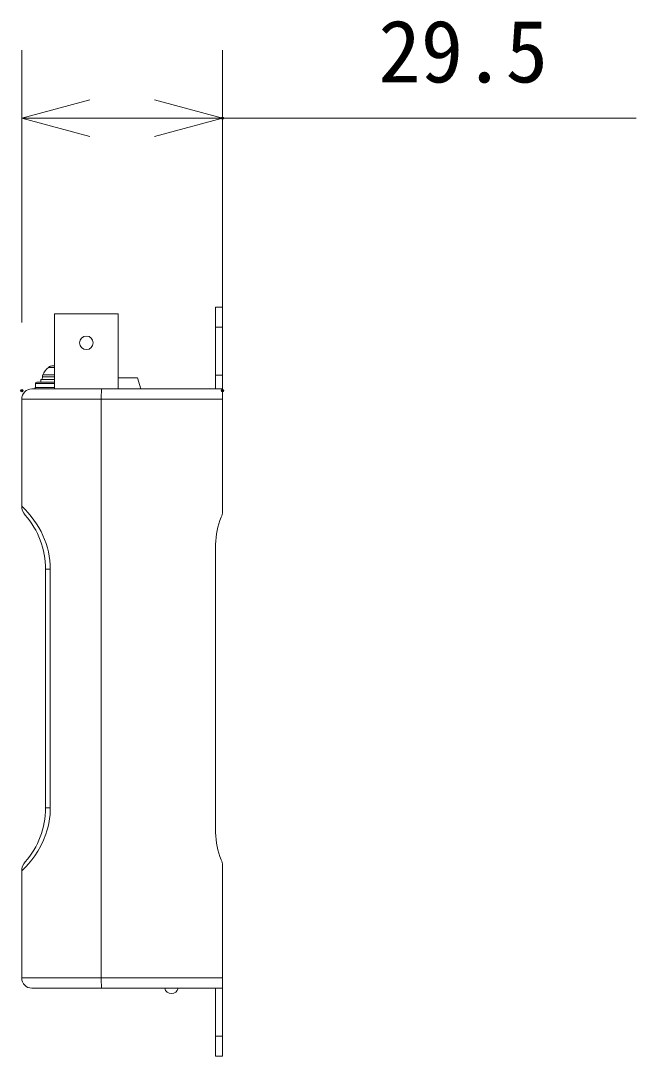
# Model space of a CAD drawing. Units: millimetres, scale not verified. Extents: x -62 to 63, y -56 to 57.
# Drawn here: x 12.72 to 30.81, y 3.66 to 34.08 of the extents above; entities that cross this region are included whole.
import ezdxf
from ezdxf.enums import TextEntityAlignment as Align

# ---------------------------------------------------------------- set-up
doc = ezdxf.new("R2010")
doc.units = ezdxf.units.MM
doc.header["$LTSCALE"] = 0.125
doc.header["$PDMODE"] = 32
doc.header["$PDSIZE"] = 0.0625
for name, color, linetype, lineweight in [('0-0_0', 7, 'Continuous', 20), ('0-4_GAIKEI', 1, 'Continuous', 18), ('0-5_SUNPO', 7, 'Continuous', 20)]:
    doc.layers.add(name, color=color, linetype=linetype, lineweight=lineweight)
doc.layers.add('0-1_DEFPOINTS', color=7, linetype='Continuous')
doc.styles.add('ＭＳ ゴシック', font='')
doc.styles.get('ＭＳ ゴシック').set_extended_font_data('MS Gothic')

# ---------------------------------------------------------------- blocks, each defined once
blk = doc.blocks.new('_OPEN30')
at = {"layer": '0-0_0'}
blk.add_line((0, 0), (-1, 0), dxfattribs=at)
blk.add_lwpolyline([(-1, 0.26795), (0, 0), (-1, -0.26795)], dxfattribs=at)
blk = doc.blocks.new('D7')
at = {"layer": '0-1_DEFPOINTS'}
for p in [(15.9513, 27.7359), (10.0513, 19.7359), (15.9513, 19.7359)]:
    blk.add_point(p, dxfattribs=at)
at = {"layer": '0-5_SUNPO'}
for p, q in [((10.0513, 21.7359), (10.0513, 29.7359)), ((15.9513, 21.7359), (15.9513, 29.7359)), ((12.0513, 27.7359), (13.9513, 27.7359)), ((15.9513, 27.7359), (28.118, 27.7359))]:
    blk.add_line(p, q, dxfattribs=at)
at = {"layer": '0-5_SUNPO', "xscale": 2, "yscale": 2, "rotation": 180}
blk.add_blockref('_OPEN30', (10.0513, 27.7359), dxfattribs=at)
at = {"layer": '0-5_SUNPO', "xscale": 2, "yscale": 2}
blk.add_blockref('_OPEN30', (15.9513, 27.7359), dxfattribs=at)
at = {"layer": '0-5_SUNPO', "style": 'ＭＳ ゴシック'}
blk.add_text('29.5', height=1.833, dxfattribs=at).set_placement((20.5347, 28.2359), align=Align.BOTTOM_LEFT)

msp = doc.modelspace()

# ---------------------------------------------------------------- linework, layer by layer
at = {"layer": '0-4_GAIKEI'}
for p, q in [((18.4465, 25.0744), (18.4465, 25.6624)), ((14.6465, 25.4624), (13.7115, 25.4624)), ((13.7115, 25.4624), (13.7115, 23.2624)), ((15.5815, 25.4624), (14.6465, 25.4624)), ((15.5815, 25.4624), (15.5815, 23.2624)), ((18.4465, 25.0744), (18.6465, 25.0744)), ((18.6465, 25.0744), (18.6465, 23.6624)), ((13.6094, 23.9346), (13.6059, 23.9346)), ((13.6603, 23.9422), (13.6691, 23.9424)), ((13.1493, 23.4231), (13.1472, 23.3017)), ((13.7115, 23.4231), (13.1493, 23.4231)), ((13.7115, 23.4624), (13.1893, 23.4624)), ((13.3065, 23.5424), (13.7115, 23.5424)), ((13.3065, 23.5424), (13.3065, 23.4624)), ((13.3527, 23.6133), (13.3465, 23.5424)), ((13.398, 23.6133), (13.3527, 23.6133)), ((13.4126, 23.6757), (13.3686, 23.6757)), ((13.7115, 23.6133), (13.398, 23.6133)), ((13.7115, 23.6757), (13.4126, 23.6757)), ((16.1465, 23.5824), (15.5815, 23.5824)), ((16.1465, 23.5824), (16.2435, 23.2624)), ((18.4465, 23.6624), (18.4465, 23.2624)), ((18.6465, 23.2624), (18.6465, 23.6624)), ((13.1472, 23.3017), (13.7115, 23.3017)), ((12.7465, 22.9624), (15.0837, 22.9624)), ((18.6465, 22.9624), (15.0837, 22.9624)), ((15.0837, 22.9624), (15.0837, 5.9624)), ((13.4465, 17.9683), (13.5865, 17.9683)), ((13.5865, 17.9683), (13.5865, 10.9565)), ((13.4465, 15.669), (13.4461, 15.669)), ((13.4465, 15.5193), (13.4461, 15.5193)), ((13.4461, 15.5193), (13.4461, 15.5094)), ((13.4465, 15.6702), (13.4465, 15.5193)), ((13.4465, 15.5193), (13.4465, 15.5094)), ((13.4461, 15.4617), (13.4461, 15.4577)), ((13.4465, 15.4617), (13.4461, 15.4617)), ((13.4465, 15.4617), (13.4461, 15.4617)), ((13.4465, 15.459), (13.4461, 15.459)), ((13.4465, 15.4578), (13.4461, 15.4578)), ((13.4461, 15.4575), (13.4461, 15.4445)), ((13.4465, 15.4575), (13.4461, 15.4575)), ((13.4465, 15.4572), (13.4461, 15.4572)), ((13.4465, 15.4572), (13.4461, 15.4572)), ((13.4465, 15.4527), (13.4461, 15.4527)), ((13.4465, 15.4514), (13.4461, 15.4514)), ((13.4465, 15.4514), (13.4461, 15.4514)), ((13.4465, 15.4496), (13.4461, 15.4496)), ((13.4465, 15.4428), (13.4461, 15.4428)), ((13.4465, 15.4428), (13.4461, 15.4428)), ((13.4465, 15.4333), (13.4461, 15.4333)), ((13.4465, 15.4162), (13.4461, 15.4162)), ((13.4465, 15.4162), (13.4461, 15.4162)), ((13.4465, 15.4025), (13.4461, 15.4025)), ((13.4465, 15.3701), (13.4461, 15.3701)), ((13.4465, 15.3573), (13.4461, 15.3573)), ((13.4465, 15.3455), (13.4461, 15.3455)), ((13.4465, 15.3302), (13.4461, 15.3302)), ((13.4465, 15.3268), (13.4461, 15.3268)), ((13.4465, 15.3268), (13.4461, 15.3268)), ((13.4465, 15.3199), (13.4461, 15.3199)), ((13.4465, 15.3199), (13.4461, 15.3199)), ((13.4465, 15.3137), (13.4461, 15.3137)), ((13.4465, 15.3137), (13.4461, 15.3137)), ((13.4465, 15.3058), (13.4461, 15.3058)), ((13.4465, 15.3038), (13.4461, 15.3038)), ((13.4465, 15.293), (13.4461, 15.293)), ((13.4465, 15.2773), (13.4461, 15.2773)), ((13.4465, 15.2773), (13.4461, 15.2773)), ((13.4465, 15.2728), (13.4461, 15.2728)), ((13.4465, 15.27), (13.4461, 15.27)), ((13.4465, 15.2648), (13.4461, 15.2648)), ((13.4465, 15.2582), (13.4461, 15.2582)), ((13.4465, 15.2432), (13.4461, 15.2432)), ((13.4465, 15.2432), (13.4461, 15.2432)), ((13.4465, 15.2389), (13.4461, 15.2389)), ((13.4465, 15.2389), (13.4461, 15.2389)), ((13.4465, 15.2381), (13.4461, 15.2381)), ((13.4465, 15.2381), (13.4461, 15.2381)), ((13.4465, 15.2305), (13.4461, 15.2305)), ((13.4465, 15.2258), (13.4461, 15.2258)), ((13.4465, 15.2258), (13.4461, 15.2258)), ((13.4465, 15.2255), (13.4461, 15.2255)), ((13.4465, 15.224), (13.4461, 15.224)), ((13.4465, 15.2176), (13.4461, 15.2176)), ((13.4465, 15.5094), (13.4465, 15.4617)), ((13.4465, 15.4617), (13.4465, 15.4577)), ((13.4465, 15.4575), (13.4465, 15.4445)), ((13.4465, 15.4445), (13.4465, 15.3829)), ((13.4465, 15.3829), (13.4465, 15.3184)), ((13.4465, 15.3184), (13.4465, 15.2255)), ((13.4465, 15.2255), (13.4465, 15.1062)), ((13.4465, 15.1917), (13.4461, 15.1917)), ((13.4465, 15.1885), (13.4461, 15.1885)), ((13.4465, 15.1885), (13.4461, 15.1885)), ((13.4465, 15.1725), (13.4461, 15.1725)), ((13.4465, 15.1283), (13.4461, 15.1283)), ((13.4465, 15.1074), (13.4461, 15.1074)), ((13.4465, 15.1026), (13.4461, 15.1026)), ((13.4465, 15.0992), (13.4461, 15.0992)), ((13.4465, 15.0992), (13.4461, 15.0992)), ((13.4465, 15.0843), (13.4461, 15.0843)), ((13.4465, 15.0785), (13.4461, 15.0785)), ((13.4465, 15.0785), (13.4461, 15.0785)), ((13.4465, 15.0687), (13.4461, 15.0687)), ((13.4465, 15.0644), (13.4461, 15.0644)), ((13.4465, 15.0644), (13.4461, 15.0644)), ((13.4465, 15.0494), (13.4461, 15.0494)), ((13.4465, 15.0494), (13.4461, 15.0494)), ((13.4465, 15.0476), (13.4461, 15.0476)), ((13.4465, 15.0315), (13.4461, 15.0315)), ((13.4465, 15.0277), (13.4461, 15.0277)), ((13.4465, 15.0265), (13.4461, 15.0265)), ((13.4465, 15.0265), (13.4461, 15.0265)), ((13.4465, 15.0044), (13.4461, 15.0044)), ((13.4465, 15.0026), (13.4461, 15.0026)), ((13.4465, 15.0026), (13.4461, 15.0026)), ((13.4465, 15.0017), (13.4461, 15.0017)), ((13.4465, 14.9877), (13.4461, 14.9877)), ((13.4465, 14.9862), (13.4461, 14.9862)), ((13.4465, 14.9862), (13.4461, 14.9862)), ((13.4465, 14.9445), (13.4461, 14.9445)), ((13.4461, 14.9445), (13.4461, 14.8597)), ((13.4465, 14.9171), (13.4461, 14.9171)), ((13.4465, 14.9151), (13.4461, 14.9151)), ((13.4465, 14.9151), (13.4461, 14.9151)), ((13.4465, 14.9137), (13.4461, 14.9137)), ((13.4465, 15.1062), (13.4465, 14.9445)), ((13.4465, 14.9445), (13.4465, 14.8597)), ((13.4465, 14.8909), (13.4461, 14.8909)), ((13.4465, 14.8743), (13.4461, 14.8743)), ((13.4465, 14.8743), (13.4461, 14.8743)), ((13.4465, 14.8613), (13.4461, 14.8613)), ((13.4465, 14.8578), (13.4461, 14.8578)), ((13.4465, 14.8526), (13.4461, 14.8526)), ((13.4465, 14.8526), (13.4461, 14.8526)), ((13.4465, 14.8519), (13.4461, 14.8519)), ((13.4465, 14.8516), (13.4461, 14.8516)), ((13.4461, 14.8511), (13.4461, 14.8515)), ((13.4465, 14.8511), (13.4461, 14.8511)), ((13.4465, 14.8597), (13.4465, 14.8516)), ((13.4465, 14.8511), (13.4465, 14.8515)), ((13.4465, 14.0586), (13.4461, 14.0586)), ((13.4465, 14.0537), (13.4461, 14.0537)), ((13.4465, 14.0537), (13.4461, 14.0537)), ((13.4465, 14.0296), (13.4461, 14.0296)), ((13.4465, 14.0296), (13.4461, 14.0296)), ((13.4465, 14.0296), (13.4461, 14.0296)), ((13.4465, 14.0296), (13.4461, 14.0296)), ((13.4461, 14.0296), (13.4461, 13.9703)), ((13.4465, 14.0172), (13.4461, 14.0172)), ((13.4465, 14.0586), (13.4465, 14.0296)), ((13.4465, 14.0296), (13.4465, 13.9703)), ((13.4465, 13.9722), (13.4461, 13.9722)), ((13.4465, 13.9722), (13.4461, 13.9722)), ((13.4465, 13.9703), (13.4461, 13.9703)), ((13.4465, 13.9605), (13.4461, 13.9605)), ((13.4465, 13.9605), (13.4461, 13.9605)), ((13.4465, 13.9444), (13.4461, 13.9444)), ((13.4465, 13.9007), (13.4461, 13.9007)), ((13.4465, 13.8118), (13.4461, 13.8118)), ((13.4465, 13.8007), (13.4461, 13.8007)), ((13.4465, 13.8007), (13.4461, 13.8007)), ((13.4465, 13.7989), (13.4461, 13.7989)), ((13.4465, 13.7982), (13.4461, 13.7982)), ((13.4465, 13.7982), (13.4461, 13.7982)), ((13.4465, 13.9703), (13.4465, 13.7989)), ((13.4465, 13.7989), (13.4465, 13.5916)), ((13.4465, 13.6409), (13.4461, 13.6409)), ((13.4465, 13.6409), (13.4461, 13.6409)), ((13.4465, 13.5916), (13.4461, 13.5916)), ((13.4465, 13.5762), (13.4461, 13.5762)), ((13.4465, 13.5681), (13.4461, 13.5681)), ((13.4465, 13.5681), (13.4461, 13.5681)), ((13.4465, 13.5447), (13.4461, 13.5447)), ((13.4465, 13.5447), (13.4461, 13.5447)), ((13.4465, 13.5392), (13.4461, 13.5392)), ((13.4465, 13.5392), (13.4461, 13.5392)), ((13.4465, 13.5916), (13.4465, 13.5392)), ((13.4465, 10.9565), (13.5865, 10.9565)), ((15.0837, 5.9624), (12.7465, 5.9624)), ((18.6465, 5.9624), (15.0837, 5.9624)), ((14.7165, 5.6624), (15.4565, 5.6624)), ((15.4565, 5.6624), (15.9765, 5.6624)), ((15.5165, 5.6624), (15.9165, 5.6624)), ((16.4477, 5.6624), (16.4559, 5.6624)), ((16.4477, 5.6624), (16.4477, 5.662)), ((16.4485, 5.6624), (16.4485, 5.662)), ((16.4559, 5.6624), (16.8943, 5.6624)), ((16.4753, 5.6624), (16.4753, 5.662)), ((16.4822, 5.6624), (16.4822, 5.662)), ((16.533, 5.6624), (16.533, 5.662)), ((16.5485, 5.6624), (16.5485, 5.662)), ((16.563, 5.6624), (16.563, 5.662)), ((16.5685, 5.6624), (16.5685, 5.662)), ((16.5867, 5.6624), (16.5867, 5.662)), ((16.6051, 5.6624), (16.6051, 5.662)), ((16.609, 5.6624), (16.609, 5.662)), ((16.6311, 5.6624), (16.6311, 5.662)), ((16.6551, 5.6624), (16.6551, 5.662)), ((16.6711, 5.6624), (16.6711, 5.662)), ((16.6756, 5.6624), (16.6756, 5.662)), ((16.7759, 5.6624), (16.7759, 5.662)), ((16.7785, 5.6624), (16.7785, 5.662)), ((16.8109, 5.6624), (16.8109, 5.662)), ((16.8478, 5.6624), (16.8478, 5.662)), ((16.8733, 5.6624), (16.8733, 5.662)), ((16.8778, 5.6624), (16.8778, 5.662)), ((16.8943, 5.6624), (16.8943, 5.662)), ((16.8945, 5.6624), (16.9028, 5.6624)), ((16.8945, 5.662), (16.9028, 5.662)), ((16.9025, 5.6624), (16.9025, 5.662)), ((16.9028, 5.6624), (16.9028, 5.662)), ((17.3424, 5.662), (17.4235, 5.662)), ((17.3425, 5.6624), (17.4235, 5.6624)), ((17.3769, 5.6624), (17.3769, 5.662)), ((17.4025, 5.6624), (17.4025, 5.662)), ((17.4069, 5.6624), (17.4069, 5.662)), ((17.4235, 5.6624), (17.4235, 5.662)), ((17.4236, 5.6624), (17.432, 5.6624)), ((17.4236, 5.662), (17.432, 5.662)), ((17.4317, 5.6624), (17.4317, 5.662)), ((17.4317, 5.6624), (17.4317, 5.662)), ((17.432, 5.6624), (17.432, 5.662)), ((18.4465, 5.6624), (18.4465, 4.2526)), ((18.6465, 4.2526), (18.6465, 5.6624)), ((18.6465, 4.2526), (18.4465, 4.2526)), ((18.6465, 4.2526), (18.6465, 3.6624))]:
    msp.add_line(p, q, dxfattribs=at)
at = {"layer": '0-4_GAIKEI', "color": 7}
for p, q in [((13.0465, 23.2624), (15.0916, 23.2624)), ((18.6465, 23.2624), (15.0916, 23.2624)), ((18.6465, 23.2624), (18.6465, 22.9624)), ((12.7465, 22.9624), (12.7465, 19.8203)), ((18.6465, 22.9624), (18.6465, 19.6533)), ((18.4465, 10.2307), (18.4465, 18.6941)), ((13.4465, 17.9683), (13.4465, 10.9565)), ((18.6465, 9.2715), (18.6465, 5.9624)), ((12.7465, 9.1045), (12.7465, 5.9624)), ((18.6465, 5.6624), (18.6465, 5.9624)), ((15.0916, 5.6624), (13.0465, 5.6624)), ((13.8065, 5.6624), (14.1965, 5.6624)), ((14.1965, 5.6624), (14.7165, 5.6624)), ((14.2565, 5.6624), (14.6565, 5.6624)), ((18.6465, 5.6624), (15.0916, 5.6624)), ((15.9765, 5.6624), (16.2465, 5.6624)), ((16.4477, 5.662), (16.4559, 5.662))]:
    msp.add_line(p, q, dxfattribs=at)
at = {"layer": '0-4_GAIKEI'}
for points in [[(18.4465, 25.6624), (18.6465, 25.6624), (18.6465, 25.0744)], [(18.4465, 25.0744), (18.4465, 23.6624), (18.6465, 23.6624)], [(13.7115, 23.8955), (13.5629, 23.8955), (13.5326, 23.8955)], [(13.7115, 23.9424), (13.6809, 23.9424), (13.6691, 23.9424)], [(13.4465, 15.6702), (13.4461, 15.6702), (13.4461, 15.5193)], [(13.4465, 15.5094), (13.4461, 15.5094), (13.4461, 15.4617)], [(13.4465, 15.4445), (13.4461, 15.4445), (13.4461, 15.3829)], [(13.4465, 15.3829), (13.4461, 15.3829), (13.4461, 15.3184)], [(13.4465, 15.3184), (13.4461, 15.3184), (13.4461, 15.2255)], [(13.4465, 15.2413), (13.4461, 15.2413), (13.4461, 15.1062)], [(13.4465, 15.1062), (13.4461, 15.1062), (13.4461, 14.9445)], [(13.4465, 14.8597), (13.4461, 14.8597), (13.4461, 14.8516)], [(13.4465, 14.0586), (13.4461, 14.0586), (13.4461, 14.0296)], [(13.4465, 13.9703), (13.4461, 13.9703), (13.4461, 13.7989)], [(13.4465, 13.7989), (13.4461, 13.7989), (13.4461, 13.5916)], [(13.4465, 13.5916), (13.4461, 13.5916), (13.4461, 13.5392)], [(12.7465, 9.1045), (12.8652, 9.223), (12.9476, 9.314), (13.0413, 9.4276), (13.1301, 9.5476), (13.2185, 9.6825), (13.3073, 9.8389), (13.3877, 10.0077), (13.457, 10.1866), (13.4867, 10.2792), (13.5129, 10.3736), (13.5419, 10.5016), (13.5638, 10.6317), (13.5785, 10.7633), (13.5845, 10.8598), (13.5865, 10.9565)], [(16.4559, 5.6624), (16.4559, 5.662), (16.8943, 5.662)], [(18.6465, 3.6624), (18.4465, 3.6624), (18.4465, 4.2526)]]:
    msp.add_lwpolyline(points, dxfattribs=at)
msp.add_circle((14.6465, 24.6144), 0.198, dxfattribs=at)
for centre, radius, start, end in [((13.9188, 23.4363), 0.6, 130.06392, 156.48743), ((13.6614, 23.7422), 0.2002, 106.16293, 130.04755), ((13.6753, 23.6409), 0.3017, 92.84573, 103.33581), ((13.1893, 23.4224), 0.04, 90, 179), ((13.552, 23.5959), 0.2, 156.48743, 175.00001), ((13.1072, 23.3024), 0.04, 270, 359), ((17.1465, 5.7024), 0.2, 191.53661, 270), ((17.1465, 5.7024), 0.2, 270, 348.46339)]:
    msp.add_arc(centre, radius, start, end, dxfattribs=at)
at = {"layer": '0-4_GAIKEI', "color": 7}
for centre, radius, start, end in [((13.0465, 22.9624), 0.3, 90, 180), ((13.1465, 19.8203), 0.4, 180.00001, 221.40963), ((11.0465, 17.9683), 2.4, 0, 41.40962), ((20.4465, 18.6941), 2, 156.44353, 180), ((18.2465, 19.6533), 0.4, 336.44354, 0), ((11.0465, 10.9565), 2.4, 318.59038, 0), ((20.4465, 10.2307), 2, 180, 203.55647), ((18.2465, 9.2715), 0.4, 0, 23.55646), ((13.1465, 9.1045), 0.4, 138.59039, 180), ((13.0465, 5.9624), 0.3, 180, 270)]:
    msp.add_arc(centre, radius, start, end, dxfattribs=at)
at = {"layer": '0-4_GAIKEI'}
for centre, major_axis, ratio, start_param, end_param in [((15.0916, 22.9624), (0, 0.3), 0.026177, 0, 1.5707963), ((10.2275, 17.9686), (3.359, -0.0008), 0.833439, 0.000201, 0.7230444), ((15.0916, 5.9624), (0, -0.3), 0.026177, 4.712389, 6.2831853)]:
    msp.add_ellipse(centre, major_axis=major_axis, ratio=ratio, start_param=start_param, end_param=end_param, dxfattribs=at)

# ---------------------------------------------------------------- block references
at = {"layer": '0-5_SUNPO'}
msp.add_blockref('D7', (2.6952, 3.4763), dxfattribs=at)

doc.saveas('drawing.dxf')
